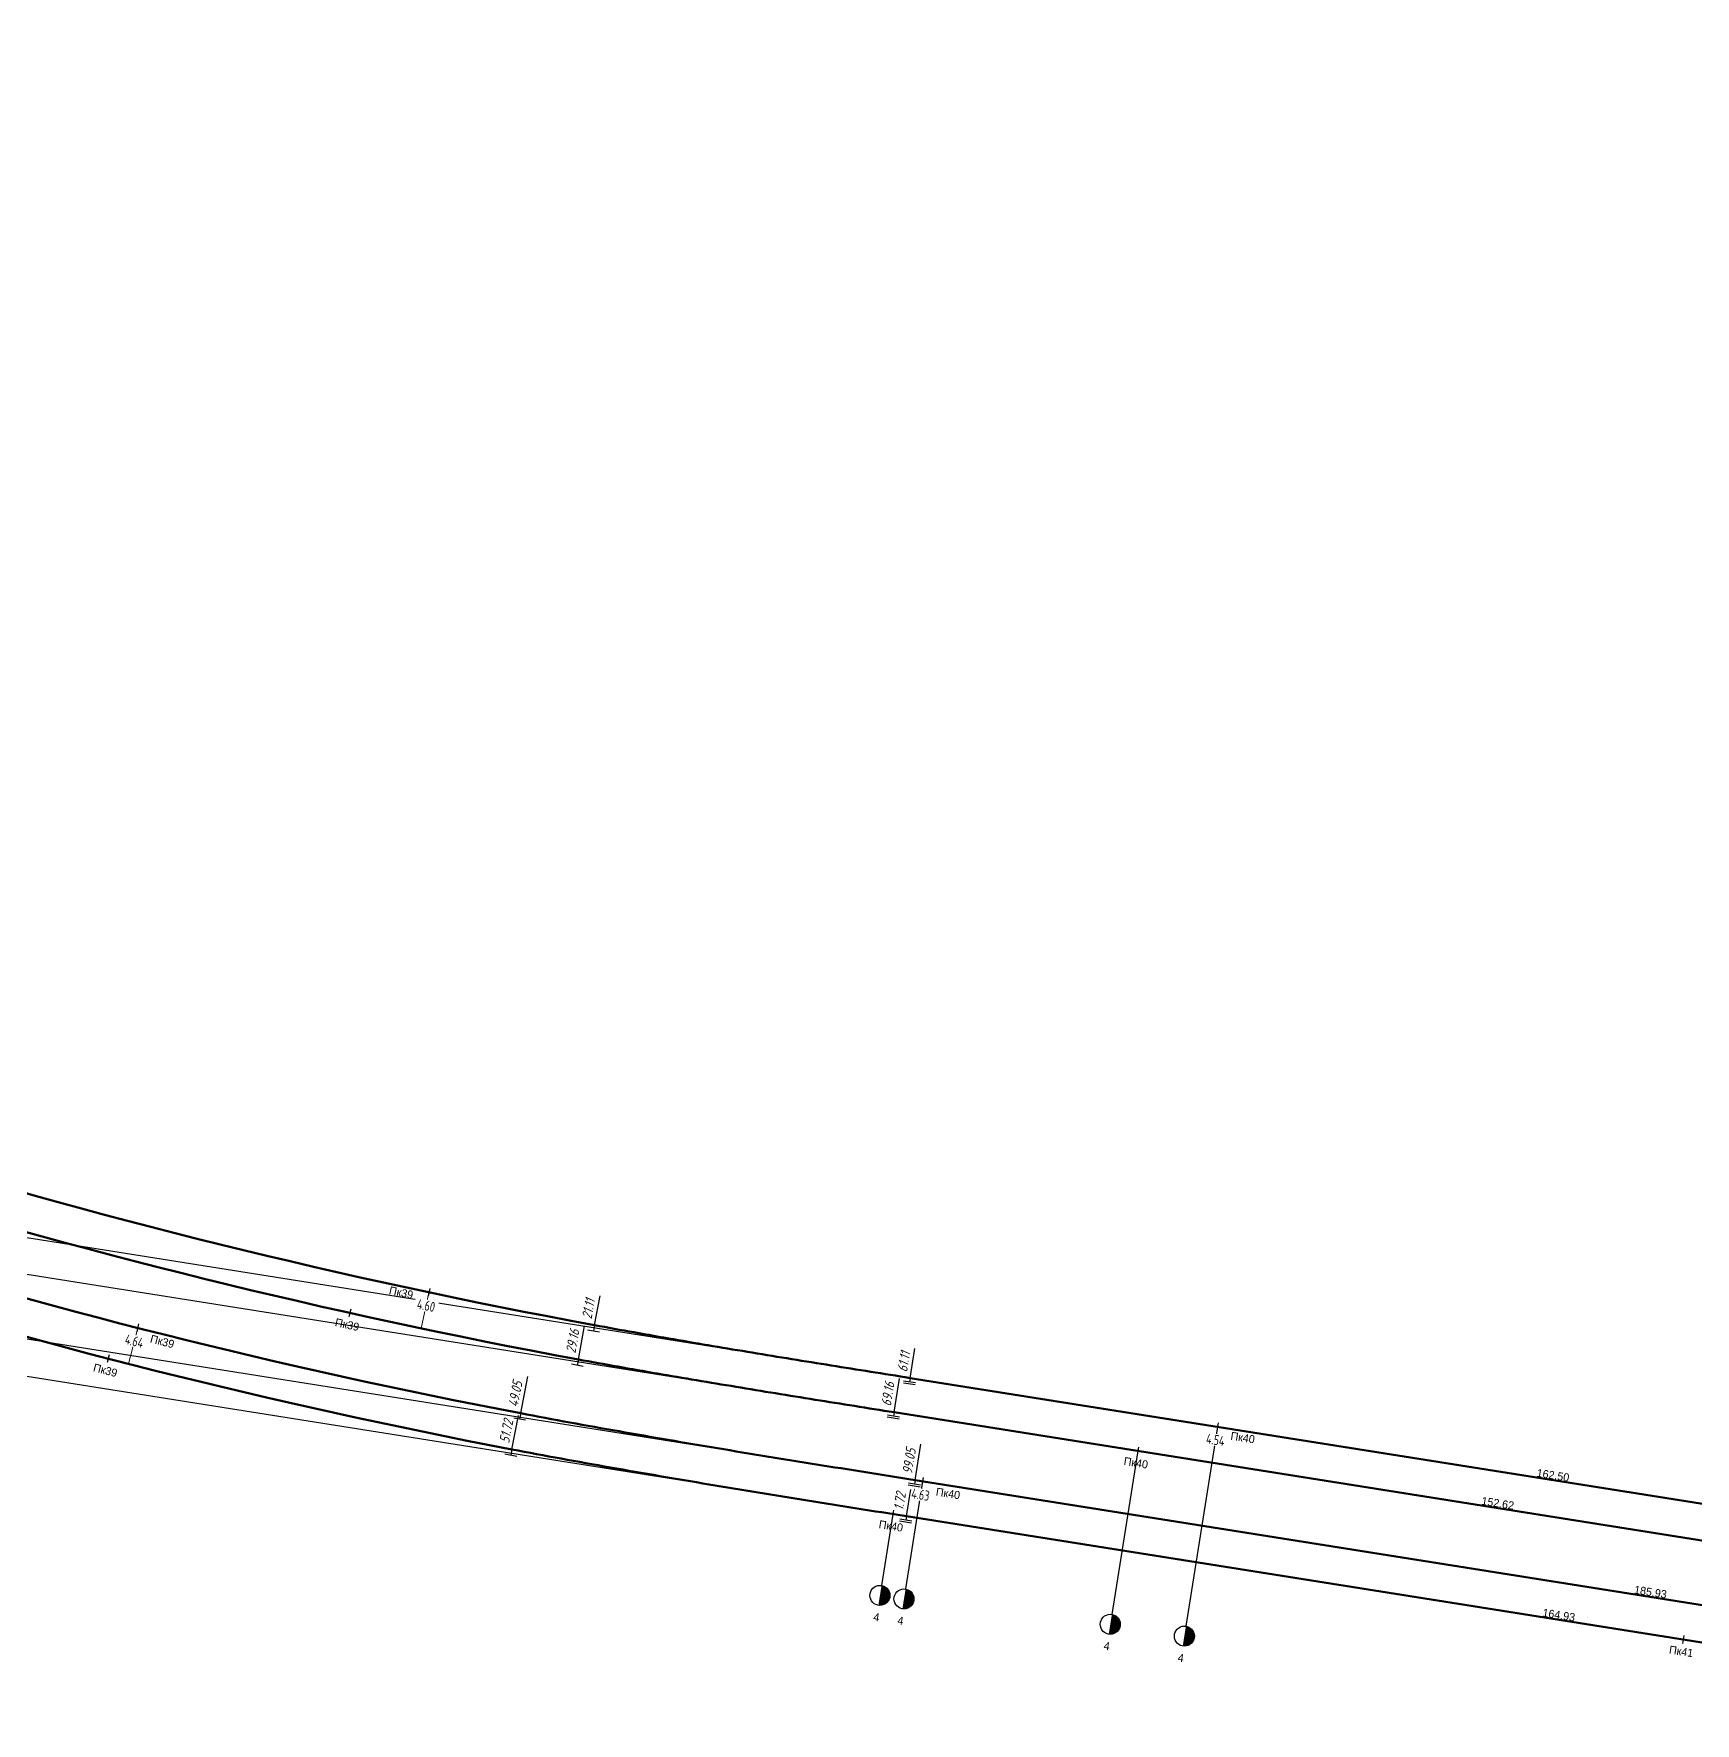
# Model space of a CAD drawing. Extents: x 10590 to 14299, y 7312 to 9553.
# Drawn here: x 13036.2 to 13243.8, y 7596.9 to 7807.9 of the extents above; entities that cross this region are included whole.
import ezdxf
from ezdxf.enums import TextEntityAlignment as Align

# ---------------------------------------------------------------- set-up
doc = ezdxf.new("R2010")
doc.units = 0
for name, color, linetype in [('Вершины', 7, 'Continuous'), ('Километраж', 7, 'Continuous'), ('Междупутья в плане', 7, 'Continuous'), ('Ось трассы', 7, 'Continuous'), ('Параметры кривых', 7, 'Continuous'), ('Пикетаж', 7, 'Continuous'), ('Прямые вставки', 7, 'Continuous')]:
    doc.layers.add(name, color=color, linetype=linetype)
doc.styles.add('Километры', font='pragmai.shx', dxfattribs={"height": 2})
doc.styles.add('Междупутья', font='simplex.shx', dxfattribs={"width": 0.7, "height": 2.5})
doc.styles.add('Параметры кривых', font='SPDS.shx', dxfattribs={"oblique": 15, "height": 2.5})
doc.styles.add('Пикетаж', font='pragmai.shx', dxfattribs={"height": 2})

msp = doc.modelspace()

# ---------------------------------------------------------------- hatches: boundary and pattern name
at = {"linetype": 'ByBlock', "lineweight": -2}
for points in [[(13142.11, 7614.06, -1), (13141.72, 7611.59)], [(13145.12, 7613.63, -1), (13144.72, 7611.16)], [(13170.9, 7610.46, -1), (13170.51, 7607.99)], [(13180.15, 7608.97, -1), (13179.76, 7606.5)]]:
    msp.add_hatch(color=1, dxfattribs=at).paths.add_polyline_path(points)

# ---------------------------------------------------------------- linework, layer by layer
at = {"color": 1}
for p, q in [((13085.65, 7651.18), (13085.44, 7650.2)), ((13075.77, 7648.61), (13075.55, 7647.63)), ((13049.27, 7646.74), (13049.03, 7645.77)), ((13045.6, 7642.89), (13045.35, 7641.92)), ((13184.19, 7634.38), (13184.03, 7633.4)), ((13174.22, 7631.37), (13174.06, 7630.38)), ((13147.33, 7627.58), (13147.17, 7626.59)), ((13143.61, 7623.48), (13143.45, 7622.49)), ((13242.37, 7607.8), (13242.21, 7606.82))]:
    msp.add_line(p, q, dxfattribs=at)
at = {"color": 1, "linetype": 'ByBlock', "lineweight": -2}
for p, q in [((13106.85, 7645.71), (13105.38, 7645.98)), ((13106.25, 7646.59), (13106.12, 7645.85)), ((13104.83, 7641.44), (13103.36, 7641.71)), ((13104.23, 7642.31), (13104.09, 7641.57)), ((13146.33, 7639.13), (13144.85, 7639.36)), ((13146.37, 7639.37), (13144.88, 7639.61)), ((13145.7, 7639.99), (13145.63, 7639.49)), ((13097.62, 7634.71), (13096.14, 7634.99)), ((13097.02, 7635.58), (13096.88, 7634.85)), ((13144.3, 7634.85), (13142.82, 7635.09)), ((13144.34, 7635.1), (13142.86, 7635.33)), ((13143.68, 7635.71), (13143.6, 7635.22)), ((13184.11, 7633.89), (13180.15, 7608.97)), ((13096.53, 7630.19), (13095.05, 7630.47)), ((13095.93, 7631.07), (13095.79, 7630.33)), ((13174.14, 7630.88), (13170.9, 7610.46)), ((13147.25, 7627.08), (13145.12, 7613.63)), ((13146.94, 7626.37), (13145.46, 7626.61)), ((13146.98, 7626.62), (13145.5, 7626.86)), ((13146.32, 7627.23), (13146.24, 7626.74)), ((13143.53, 7622.99), (13142.11, 7614.06)), ((13145.85, 7621.86), (13144.37, 7622.09)), ((13145.89, 7622.11), (13144.41, 7622.34)), ((13145.23, 7622.72), (13145.15, 7622.22))]:
    msp.add_line(p, q, dxfattribs=at)
for centre in [(13141.91, 7612.83), (13144.92, 7612.39), (13170.7, 7609.22), (13179.96, 7607.74)]:
    msp.add_circle(centre, 1.25, dxfattribs=at)
at = {"layer": 'Вершины', "color": 1}
msp.add_line((13145.7, 7639.99), (13011.38, 7661.31), dxfattribs=at)
at = {"layer": 'Междупутья в плане', "color": 1, "lineweight": 15}
for p, q in [((13085.54, 7650.69), (13084.59, 7646.19)), ((13049.15, 7646.25), (13048, 7641.76)), ((13184.11, 7633.89), (13183.4, 7629.41)), ((13147.25, 7627.08), (13146.53, 7622.51))]:
    msp.add_line(p, q, dxfattribs=at)
at = {"layer": 'Ось трассы', "color": 1, "lineweight": 100, "flags": 128}
msp.add_lwpolyline([(12572.19, 8063.76), (12588.93, 8009.16, 0.001116), (12592.61, 7997.21, 0.003348), (12596.4, 7985.3, 0.00558), (12600.4, 7973.46, 0.007813), (12604.72, 7961.73, 0.172634), (12757.85, 7783.88, 0.007813), (12768.81, 7777.87, 0.00558), (12779.93, 7772.15, 0.003348), (12791.15, 7766.64, 0.001116), (12802.41, 7761.22), (12887.78, 7720.34, 0.000391), (12896.8, 7716.03, 0.001172), (12905.83, 7711.74, 0.001953), (12914.9, 7707.51, 0.002734), (12924, 7703.37, 0.059869), (13106.25, 7646.59, 0.002734), (13116.1, 7644.83, 0.001953), (13125.96, 7643.16, 0.001172), (13135.83, 7641.56, 0.000391), (13145.7, 7639.99), (13306.19, 7614.51, 0.000417)], format="xyb", dxfattribs=at)
at = {"layer": 'Параметры кривых', "color": 1}
for p, q in [((13106.25, 7646.59), (13106.93, 7650.27)), ((13104.23, 7642.31), (13105.01, 7646.52)), ((13145.7, 7639.99), (13146.29, 7643.69)), ((13097.02, 7635.58), (13097.9, 7640.19)), ((13143.68, 7635.71), (13144.35, 7639.94)), ((13095.93, 7631.07), (13096.74, 7635.31)), ((13146.32, 7627.23), (13147.03, 7631.74))]:
    msp.add_line(p, q, dxfattribs=at)

# ---------------------------------------------------------------- texts
at = {"layer": 'Километраж', "color": 1, "linetype": 'Continuous', "lineweight": -3, "style": 'Километры'}
for rotation, p in [(350.9786, (13141.56, 7610.6)), (350.9807, (13144.57, 7610.17)), (350.9807, (13170.35, 7607)), (350.9807, (13179.6, 7605.51))]:
    msp.add_text('4', height=1, rotation=rotation, dxfattribs=at).set_placement(p, align=Align.TOP_CENTER)
at = {"layer": 'Параметры кривых', "color": 1, "style": 'Параметры кривых', "oblique": 15}
for s, rotation, p in [('21.11', 79.5483, (13105.87, 7647.29)), ('29.16', 79.5483, (13103.85, 7643.02)), ('61.11', 80.9807, (13145.31, 7640.68)), ('49.05', 79.1902, (13096.65, 7636.29)), ('69.16', 80.9807, (13143.28, 7636.41)), ('51.72', 79.1902, (13095.56, 7631.78)), ('99.05', 80.9807, (13145.92, 7627.93))]:
    msp.add_text(s, height=1.25, rotation=rotation, dxfattribs=at).set_placement(p)
at = {"layer": 'Пикетаж', "color": 1, "style": 'Пикетаж'}
for s, rotation, p in [('Пк39', 348.0361, (13081.98, 7650.17)), ('Пк39', 347.46, (13075.22, 7646.17)), ('Пк39', 345.6771, (13052.1, 7644.07)), ('Пк39', 345.4859, (13044.98, 7640.47)), ('Пк40', 350.9807, (13187.18, 7632.05)), ('Пк40', 350.9807, (13173.83, 7628.9)), ('Пк40', 350.9807, (13150.35, 7625.07)), ('Пк40', 350.9786, (13143.21, 7621.01)), ('Пк41', 350.9807, (13241.98, 7605.34))]:
    msp.add_text(s, height=1, rotation=rotation, dxfattribs=at).set_placement(p, align=Align.CENTER)
at = {"layer": 'Прямые вставки', "color": 1, "style": 'Пикетаж'}
for s, p in [('162.50', (13225.96, 7627.35)), ('152.62', (13219.06, 7623.85)), ('185.93', (13238.14, 7612.76)), ('164.93', (13226.69, 7609.89))]:
    msp.add_text(s, height=1, rotation=350.9807, dxfattribs=at).set_placement(p, align=Align.CENTER)

# ---------------------------------------------------------------- next in the draw order: wipeouts: each hides what was drawn before it
at = {"color": 1}
for points in [[(13083.61, 7648.62), (13083.92, 7650.09), (13086.78, 7649.48), (13086.47, 7648.01)], [(13182.27, 7631.76), (13182.51, 7633.24), (13185.43, 7632.77), (13185.19, 7631.29)]]:
    msp.add_wipeout(points, dxfattribs=at)

# ---------------------------------------------------------------- next in the draw order: linework, layer by layer
at = {"layer": 'Вершины', "color": 1}
for p, q in [((13143.68, 7635.71), (13009.36, 7657.03)), ((13146.32, 7627.23), (13006.49, 7649.43))]:
    msp.add_line(p, q, dxfattribs=at)
at = {"layer": 'Ось трассы', "color": 1, "lineweight": 100, "flags": 128}
for points in [[(12568.76, 8059.73), (12585.35, 8005.63, 0.001116), (12589.03, 7993.68, 0.003348), (12592.82, 7981.77, 0.00558), (12596.82, 7969.93, 0.007813), (12601.14, 7958.2, 0.172634), (12754.27, 7780.35, 0.007813), (12765.23, 7774.34, 0.00558), (12776.35, 7768.62, 0.003348), (12787.56, 7763.11, 0.001116), (12798.83, 7757.69), (12885.76, 7716.06, 0.000391), (12894.78, 7711.75, 0.001172), (12903.81, 7707.46, 0.001953), (12912.87, 7703.23, 0.002734), (12921.97, 7699.09, 0.059869), (13104.23, 7642.31, 0.002734), (13114.07, 7640.55, 0.001953), (13123.93, 7638.89, 0.001172), (13133.81, 7637.28, 0.000391), (13143.68, 7635.71), (13294.42, 7611.78, 0.000417)], [(12772.91, 7761.52), (12877.94, 7711.05, 0.000488), (12889.21, 7705.64, 0.001465), (12900.5, 7700.28, 0.002441), (12911.83, 7695, 0.003418), (12923.23, 7689.86, 0.057083), (13097.02, 7635.58, 0.003418), (13109.31, 7633.33, 0.002441), (13121.63, 7631.21, 0.001465), (13133.97, 7629.2, 0.000488), (13146.32, 7627.23), (13329.94, 7598.08, 0.000521)]]:
    msp.add_lwpolyline(points, format="xyb", dxfattribs=at)

# ---------------------------------------------------------------- next in the draw order: texts
at = {"layer": 'Междупутья в плане', "color": 1, "style": 'Междупутья', "width": 0.7}
for s, rotation, p in [('4.60', 348.0361, (13085.07, 7648.44)), ('4.54', 350.9807, (13183.75, 7631.65))]:
    msp.add_text(s, height=1.25, rotation=rotation, dxfattribs=at).set_placement(p, align=Align.CENTER)

# ---------------------------------------------------------------- next in the draw order: wipeouts: each hides what was drawn before it
at = {"color": 1}
for points in [[(13047.11, 7644.25), (13047.48, 7645.7), (13050.35, 7644.97), (13049.98, 7643.52)], [(13145.43, 7624.9), (13145.66, 7626.38), (13148.54, 7625.93), (13148.31, 7624.44)]]:
    msp.add_wipeout(points, dxfattribs=at)

# ---------------------------------------------------------------- next in the draw order: linework, layer by layer
at = {"layer": 'Вершины', "color": 1}
msp.add_line((13145.23, 7622.72), (13005.4, 7644.91), dxfattribs=at)
at = {"layer": 'Ось трассы', "color": 1, "lineweight": 100, "flags": 128}
msp.add_lwpolyline([(12778.26, 7753.92), (12876.85, 7706.53, 0.000488), (12888.12, 7701.13, 0.001465), (12899.41, 7695.76, 0.002441), (12910.74, 7690.49, 0.003418), (12922.14, 7685.35, 0.057083), (13095.93, 7631.07, 0.003418), (13108.23, 7628.81, 0.002441), (13120.55, 7626.7, 0.001465), (13132.88, 7624.68, 0.000488), (13145.23, 7622.72), (13308.12, 7596.86, 0.000521)], format="xyb", dxfattribs=at)
at = {"layer": 'Параметры кривых', "color": 1}
msp.add_line((13145.23, 7622.72), (13145.76, 7626.05), dxfattribs=at)

# ---------------------------------------------------------------- next in the draw order: texts
at = {"layer": 'Междупутья в плане', "color": 1, "style": 'Междупутья', "width": 0.7}
for s, rotation, p in [('4.64', 345.6771, (13048.58, 7644)), ('4.63', 350.9807, (13146.89, 7624.8))]:
    msp.add_text(s, height=1.25, rotation=rotation, dxfattribs=at).set_placement(p, align=Align.CENTER)
at = {"layer": 'Параметры кривых', "color": 1, "style": 'Параметры кривых', "oblique": 15}
msp.add_text('1.72', height=1.25, rotation=80.9807, dxfattribs=at).set_placement((13144.83, 7623.41))

doc.saveas('drawing.dxf')
